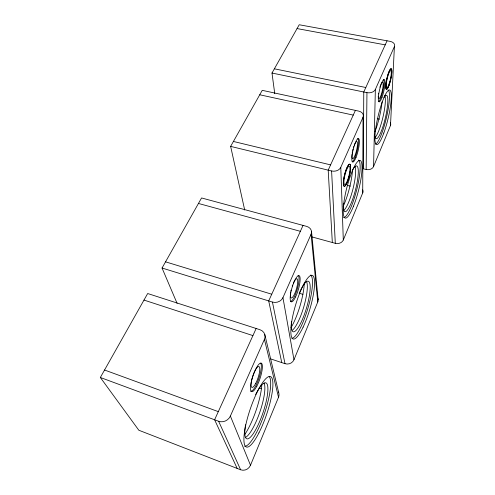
<?xml version="1.0" encoding="UTF-8"?>
<svg xmlns="http://www.w3.org/2000/svg" width="495" height="495" viewBox="0 0 495 495"><rect width="100%" height="100%" fill="white"/><g stroke="black" fill="none" stroke-linecap="round" stroke-linejoin="round"><path stroke-width="0.74" d="M311.479 236.783L335.301 243.323A6.268 5.16 -2.3 0 0 343.301 240.013L362.711 192.908L363.033 117.222A6.862 4.95 -2.4 0 0 358.634 111.084L262.239 90.344L230.639 146.384L244.691 210.01M387.053 40.807L363.763 91.996L363.361 168.826L366.164 169.5L366.956 92.652A6.676 4.659 -1.9 0 0 375.358 89.459L394.404 46.561A6.392 4.232 -1.5 0 0 390.103 41.363L299.221 24.75L271.99 73.037L274.75 93.66M366.164 169.5A5.878 4.467 -0.7 0 0 373.57 166.549L375.358 89.459M373.57 166.549L390.499 125.458L394.404 46.561M278.512 397.262L264.429 339.347A8.39 7.505 -17.4 0 0 259.955 329.719L147.677 293.523L100.337 377.481L138.829 430.242L240.626 469.774A7.759 7.314 -53.5 0 0 250.501 465.25L278.512 397.262A7.171 6.757 -22.6 0 0 278.45 392.046M270.821 358.949L284.984 363.677A6.936 6.373 -12.3 0 0 293.968 359.741L317.765 301.987A6.608 5.779 -5.4 0 0 317.549 297.563M100.337 377.481L218.635 421.27A9.089 8.353 -37.3 0 0 230.379 416.054L264.429 339.347M293.968 359.741L282.948 297.631L311.083 234.253A7.642 6.249 -6.3 0 0 306.603 226.37L201.564 197.951L162.051 268.03L177.105 303.392M343.301 240.013L340.783 167.341L363.033 117.222M256.15 328.494L214.607 419.779L237.185 468.443M303.051 225.411L268.698 300.911L281.76 362.6M355.398 110.385L328.197 170.15L332.331 242.513M297.062 28.58L385.209 44.859M274.379 68.811L365.805 87.504M271.99 73.037L366.956 92.652M377.258 118.639L379.51 119.128M259.739 94.774L353.251 115.1M233.417 141.459L330.592 164.885M230.639 146.384L331.601 170.979A7.19 5.488 -3.6 0 0 340.783 167.341M347.348 185.378L350.336 186.12M198.458 203.457L300.366 231.32M299.258 293.238L302.934 294.346M165.54 261.836L271.743 294.216M162.051 268.03L272.436 302.068A8.081 7.004 -11.4 0 0 282.948 297.631M143.977 300.075L252.914 335.598M259.163 387.981L261.335 388.742M104.544 370.019L218.314 411.636M218.635 421.27L240.626 469.774M230.379 416.054L250.501 465.25M264.782 334.465L278.759 392.875M272.436 302.068L284.984 363.677M311.553 231.815L318.161 299.741M311.083 234.253L317.765 301.987M331.601 170.979L335.301 243.323M383.984 97.367A22.287 4.133 -76.7 0 1 385.58 116.962A22.287 4.133 -76.7 0 1 375.037 136.546M384.794 95.665A22.263 4.201 -76.7 0 1 382.845 117.655A22.263 4.201 -76.7 0 1 374.746 137.752M390.363 122.816A5.655 4.102 -0.2 0 1 390.499 125.458M382.078 101.883A26.767 5.21 -76.8 0 1 374.981 131.62M388.445 90.09A28.042 5.204 -76.7 0 1 386.267 118.416A28.042 5.204 -76.7 0 1 375.526 144.095M380.903 84.398A8.446 1.627 -77.2 0 1 383.149 84.88A8.446 1.627 -77.2 0 1 380.519 96.5A8.446 1.627 -77.2 0 1 378.242 96.135M378.415 93.988A8.446 1.627 -77.2 0 1 378.526 93.184M379.875 87.219A8.446 1.627 -77.2 0 1 380.129 86.433M380.383 85.697A8.446 1.627 -77.2 0 1 380.643 85.016M383.569 79.46A11.521 2.221 -77.2 0 1 382.864 90.888A11.521 2.221 -77.2 0 1 378.545 101.599M352.261 170.521A23.63 4.832 -75.6 0 1 358.225 173.863A23.63 4.832 -75.6 0 1 350.237 205.215A23.63 4.832 -75.6 0 1 343.27 205.802M343.282 205.246A23.63 4.832 -75.6 0 1 343.357 203.445M354.971 166.295A23.605 4.913 -75.6 0 1 352.805 189.616A23.605 4.913 -75.6 0 1 343.487 210.684M362.656 189.876A6.02 4.709 -1.1 0 1 362.711 192.908M354.234 145.313A8.854 1.869 -76.3 0 1 357.483 143.785A8.854 1.869 -76.3 0 1 354.34 156.853A8.854 1.869 -76.3 0 1 352.05 154.397M352.205 153.165A8.854 1.869 -76.3 0 1 352.428 151.854M352.706 150.492A8.854 1.869 -76.3 0 1 353.034 149.131M353.405 147.788A8.854 1.869 -76.3 0 1 353.807 146.501M352.496 170.497A28.376 6.088 -75.7 0 1 343.258 206.223M357.743 138.458A12.072 2.549 -76.3 0 1 357.211 150.542A12.072 2.549 -76.3 0 1 352.118 161.828M358.38 160.058A29.737 6.082 -75.6 0 1 356.518 190.569A29.737 6.082 -75.6 0 1 343.487 217.59M300.143 291.066A26.377 5.977 -73.4 0 1 310.198 287.081A26.377 5.977 -73.4 0 1 300.502 323.588A26.377 5.977 -73.4 0 1 291.277 324.448M291.308 323.792A26.377 5.977 -73.4 0 1 291.462 321.707M299.129 293.318A26.377 5.977 -73.4 0 1 299.89 291.611M306.69 281.859A26.346 6.076 -73.4 0 1 303.726 307.042A26.346 6.076 -73.4 0 1 292.39 330.19M304.295 282.998A31.668 7.524 -73.3 0 1 291.004 327.709M310.668 275.003A33.196 7.524 -73.4 0 1 307.909 308.311A33.196 7.524 -73.4 0 1 291.926 338.37M293.331 283.239A10.03 2.432 -73.6 0 1 297.73 281.414A10.03 2.432 -73.6 0 1 293.288 296.332A10.03 2.432 -73.6 0 1 290.701 292.075M290.874 291.11A10.03 2.432 -73.6 0 1 291.091 290.12M292.242 286.054A10.03 2.432 -73.6 0 1 292.588 285.077M298.139 275.369A13.681 3.317 -73.6 0 1 297.173 289.445A13.681 3.317 -73.6 0 1 290.361 301.529M255.649 394.521A29.552 6.911 -71.2 0 1 267.863 390.598A29.552 6.911 -71.2 0 1 253.731 432.97A29.552 6.911 -71.2 0 1 245.57 424.747M264.064 383.099A29.508 7.023 -71.1 0 1 259.993 411.673A29.508 7.023 -71.1 0 1 245.693 437.302M261.799 385.24A35.461 8.7 -71 0 1 244.654 434.721M260.778 363.268A15.036 3.781 -71.6 0 1 258.427 379.733A15.036 3.781 -71.6 0 1 250.581 391.217M269.181 376.491A37.193 8.706 -71.2 0 1 263.872 415.231A37.193 8.706 -71.2 0 1 244.629 446.261M389.144 83.791A8.78 1.627 -77.2 0 0 390.741 70.538A8.78 1.627 -77.2 0 0 386.446 82.95A8.78 1.627 -77.2 0 0 389.144 83.791M389.243 84.645A10.562 1.955 -77.2 0 0 391.112 68.786A10.562 1.955 -77.2 0 0 385.958 83.816A10.562 1.955 -77.2 0 0 389.243 84.645M389.089 85.121A10.556 1.955 -77.2 0 0 391.304 68.712A10.556 1.955 -77.2 0 0 386.106 82.999A10.556 1.955 -77.2 0 0 389.089 85.121M347.49 180.409A9.479 2.023 -75.9 0 0 349.291 166.153A9.479 2.023 -75.9 0 0 344.112 179.45A9.479 2.023 -75.9 0 0 347.49 180.409M347.144 182.506A11.397 2.438 -75.9 0 0 350.014 164.439A11.397 2.438 -75.9 0 0 343.703 179.042A11.397 2.438 -75.9 0 0 347.144 182.506M347.521 181.597A11.397 2.438 -75.9 0 0 349.909 164.142A11.397 2.438 -75.9 0 0 343.648 179.741A11.397 2.438 -75.9 0 0 347.521 181.597M383.804 133.05A28.067 5.136 -76.6 0 0 389.825 90.053A28.067 5.136 -76.6 0 0 375.699 128.706A28.067 5.136 -76.6 0 0 383.804 133.05M382.029 97.267A11.521 2.209 -77.1 0 0 384.349 79.472A11.521 2.209 -77.1 0 0 378.582 95.219A11.521 2.209 -77.1 0 0 382.029 97.267M355.998 157.472A12.078 2.531 -76.3 0 0 358.652 138.662A12.078 2.531 -76.3 0 0 352.149 154.799A12.078 2.531 -76.3 0 0 355.998 157.472M353.51 206.149A29.762 6.008 -75.6 0 0 360.329 160.516A29.762 6.008 -75.6 0 0 344.087 201.038A29.762 6.008 -75.6 0 0 353.51 206.149M303.113 327.121A33.227 7.431 -73.4 0 0 312.772 275.616A33.227 7.431 -73.4 0 0 292.229 318.749A33.227 7.431 -73.4 0 0 303.113 327.121M295.565 296.938A13.687 3.298 -73.6 0 0 299.265 275.696A13.687 3.298 -73.6 0 0 290.645 293.492A13.687 3.298 -73.6 0 0 295.565 296.938M256.856 386.1A15.042 3.756 -71.6 0 0 261.379 363.151A15.042 3.756 -71.6 0 0 251.113 382.765A15.042 3.756 -71.6 0 0 256.856 386.1M258.922 432.865A37.23 8.601 -71.2 0 0 270.678 376.646A37.23 8.601 -71.2 0 0 245.6 425.799A37.23 8.601 -71.2 0 0 258.922 432.865M255.76 383.34A11.026 2.772 -71.6 0 0 259.034 366.554A11.026 2.772 -71.6 0 0 251.491 380.977A11.026 2.772 -71.6 0 0 255.76 383.34"/></g></svg>
